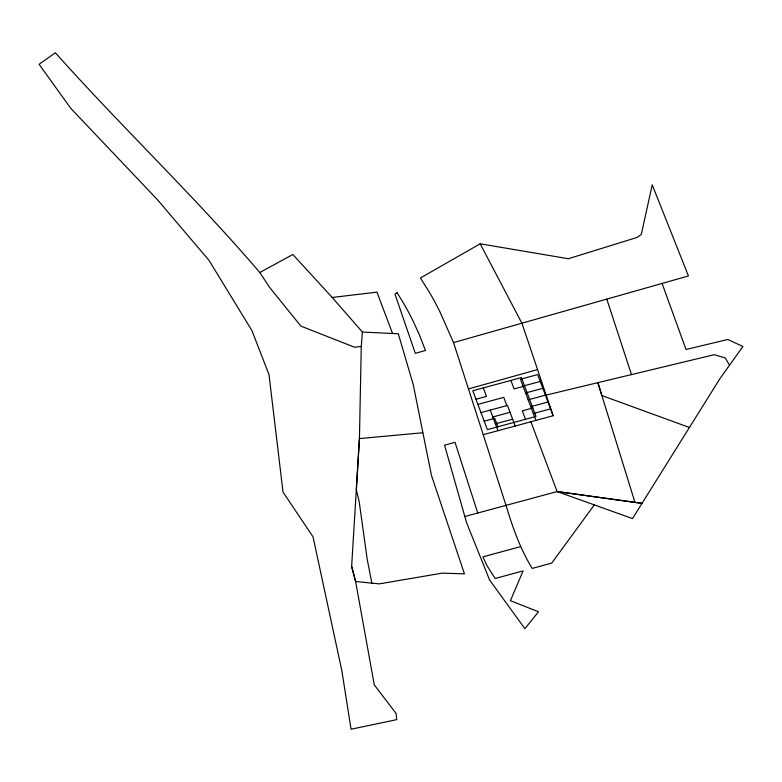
<?xml version="1.0" encoding="UTF-8"?>
<svg xmlns="http://www.w3.org/2000/svg" width="782" height="782" viewBox="0 0 782 782"><rect width="100%" height="100%" fill="white"/><g stroke="black" fill="none" stroke-linecap="round" stroke-linejoin="round"><path stroke-width="1.17" d="M362.418 332.057L361.255 346.494L359.437 438.585L356.328 489.943L359.212 501.79L367.198 559.198L371.841 583.137L379.28 583.871L442.26 573.138L464.44 573.841L431.488 475.515L413.297 384.832L398.312 333.767L362.418 332.057L332.194 297.473L292.849 254.512L259.8 272.507C194.796 196.39 121.992 127.456 55.375 52.775L39.1 64.29L70.751 108.327L157.387 199.635L208.97 260.308L251.892 330.532L268.988 374.578L283.035 492.132L313.035 536.843L341.89 670.946L351.05 729.225L396.738 719.645L396.054 713.419L374.275 684.895L355.615 581.505L351.646 566.373L359.437 438.585L422.691 432.749M662.09 283.465L686.039 349.505L727.778 339.476L742.9 346.465L719.772 378.908L632.511 518.583L557.116 491.565L464.821 516.501L444.557 445.173L455.026 442.329L477.753 513.012M594.31 504.898L551.721 563.099L532.21 568.416C520.177 548.905 512.611 527.224 506.003 505.377L453.54 342.594L439.748 311.441A415.047 333.21 -4.9 0 0 429.748 292.869L420.423 277.962L480.177 243.808L568.358 258.725L636.851 237.523L641.299 234.414L652.227 184.826L688.453 275.948L453.54 342.594M468.447 388.937L537.566 369.583M523.011 386.113L540.254 381.44M475.964 399.221L486.482 396.366L483.305 387.911M524.585 386.044L514.067 388.889L510.89 380.433M477.9 404.382L503.764 397.373L506.853 405.604M525.592 392.975L542.835 388.302M480.989 412.613L507.479 405.438L515.211 426.024M528.173 399.837L545.406 395.164M492.816 416.972L510.059 412.3M530.743 406.689L547.987 402.016M484.205 421.166L494.723 418.321L497.909 426.777M532.835 407.989L522.308 410.843L525.494 419.308M495.397 423.834L512.63 419.162M533.324 413.551L550.567 408.878M483.198 434.694L553.138 415.741L521.975 323.367L480.177 243.808M520.519 546.657L482.934 556.843L486.57 564.956L495.123 578.504L523.08 570.909L510.421 600.693L538.505 611.768L524.898 628.689L489.581 579.98L466.6 522.708L464.821 516.501M546.168 395.086L714.23 354.705L725.207 357.941L729.538 365.184M332.194 297.473L376.934 292.136L392.554 333.494M361.255 346.494L354.451 347.188L300.884 326.104L269.428 287.17L259.8 272.507M371.841 583.137L355.605 581.505L351.636 566.383M557.116 491.565L641.993 503.344L557.116 491.565L530.89 421.772M689.284 427.431L601.886 395.565L597.888 382.662L634.955 502.357M553.138 415.741L537.674 374.578L520.441 379.25L535.905 420.413M490.236 410.11L497.968 430.687M606.812 299.203L631.485 374.598M397.051 292.732L394.988 294.149L415.301 353.337L425.418 350.492L419.406 334.852L412.925 320.679A389.143 312.409 -4.9 0 0 401.596 299.995L397.051 292.732M521.408 377.579L472.778 390.756L487.382 429.631L536.012 416.454L521.408 377.579"/></g></svg>
